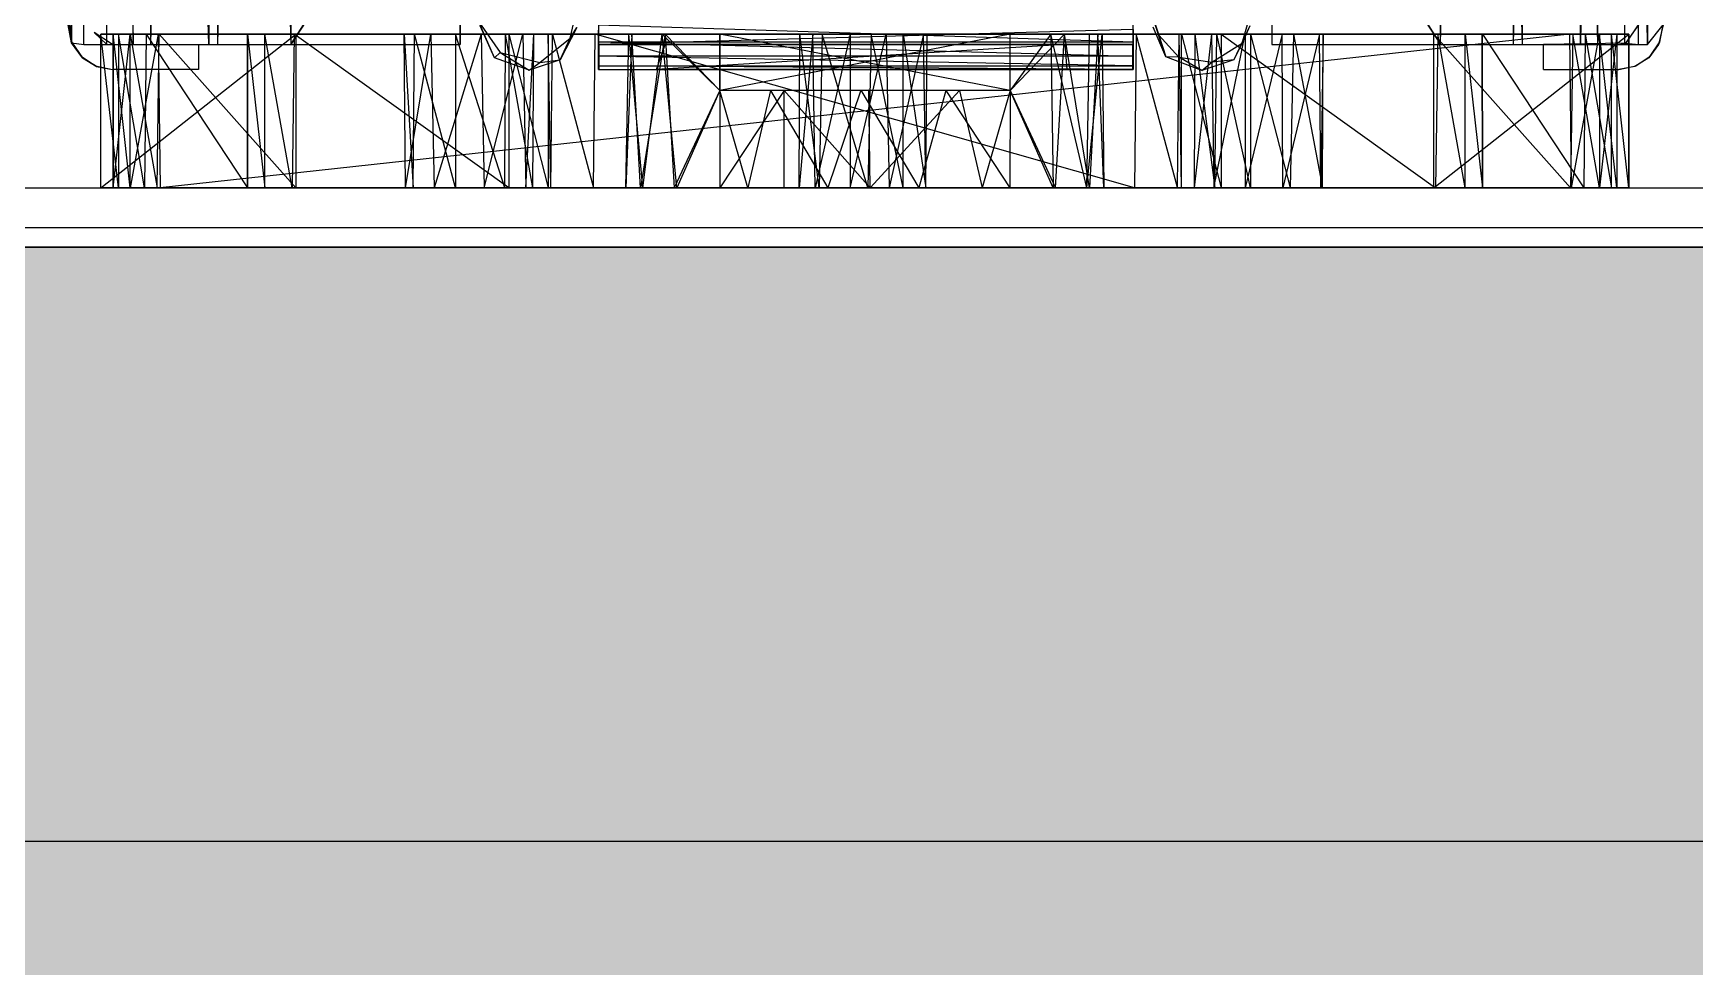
# Model space of a CAD drawing. Header units: inches. Extents: x 0 to 54693, y 0 to 31146.
# Drawn here: x 13428.2 to 13512.2, y 14712 to 14759.1 of the extents above; entities that cross this region are included whole.
import ezdxf

# ---------------------------------------------------------------- set-up
doc = ezdxf.new("R2010")
doc.units = ezdxf.units.IN
doc.header["$MEASUREMENT"] = 0
doc.layers.add('Added', color=3, linetype='Continuous')

msp = doc.modelspace()

# ---------------------------------------------------------------- linework, layer by layer
at = {"layer": 'Added', "linetype": 'Continuous', "lineweight": -2, "ltscale": 0.18}
for p, q in [((13430.152, 14758.642), (13429.98, 14922.9)), ((13430.77, 14922.9), (13430.152, 14758.642)), ((13430.77, 14758.556), (13430.77, 14922.9)), ((13430.77, 14922.9), (13433.275, 14758.556)), ((13431.932, 14758.556), (13434.159, 14922.9)), ((13431.932, 14758.556), (13431.932, 14922.9)), ((13437.089, 14758.556), (13433.275, 14922.9)), ((13433.275, 14758.556), (13433.275, 14922.9)), ((13434.159, 14758.556), (13434.159, 14922.9)), ((13434.159, 14758.556), (13437.549, 14922.9)), ((13437.089, 14922.9), (13441.23, 14758.556)), ((13437.089, 14922.9), (13437.089, 14758.556)), ((13437.549, 14758.556), (13437.549, 14922.9)), ((13437.549, 14758.556), (13441.23, 14922.9)), ((13441.23, 14922.9), (13441.23, 14758.556)), ((13499.328, 14758.556), (13499.328, 14922.9)), ((13503.469, 14758.556), (13499.328, 14922.9)), ((13499.328, 14758.556), (13503.009, 14922.9)), ((13503.009, 14758.556), (13506.399, 14922.9)), ((13503.009, 14758.556), (13503.009, 14922.9)), ((13503.469, 14758.556), (13503.469, 14922.9)), ((13507.283, 14758.556), (13503.469, 14922.9)), ((13506.399, 14758.556), (13506.399, 14922.9)), ((13508.626, 14922.9), (13506.399, 14758.556)), ((13509.788, 14758.556), (13507.283, 14922.9)), ((13507.283, 14758.556), (13507.283, 14922.9)), ((13508.626, 14922.9), (13508.626, 14758.556)), ((13509.328, 14758.556), (13509.328, 14922.9)), ((13509.788, 14922.9), (13509.788, 14758.556)), ((13429.98, 14856.918), (13430.152, 14758.642)), ((13430.152, 14758.642), (13429.98, 14848.805)), ((13430.152, 14758.642), (13429.98, 14845.039)), ((13429.98, 14842.761), (13430.152, 14758.642)), ((13430.152, 14758.642), (13429.98, 14841.013)), ((13430.152, 14758.642), (13429.98, 14839.542)), ((13490.76, 14772.235), (13499.328, 14758.556)), ((13490.76, 14772.235), (13490.798, 14758.556)), ((13441.23, 14758.556), (13449.793, 14771.783)), ((13449.799, 14771.722), (13441.23, 14758.556)), ((13449.793, 14771.783), (13449.788, 14758.556)), ((13449.788, 14758.556), (13449.799, 14771.722)), ((13490.793, 14771.704), (13499.328, 14758.556)), ((13490.793, 14771.704), (13490.798, 14758.556)), ((13430.152, 14758.642), (13429.98, 14760.559)), ((13455.344, 14758.888), (13455.788, 14760.743)), ((13451.522, 14757.881), (13450.739, 14759.711)), ((13450.739, 14759.711), (13451.815, 14758.165)), ((13485.448, 14757.934), (13484.745, 14760.074)), ((13484.745, 14760.074), (13485.097, 14759.029)), ((13489.309, 14758.62), (13489.741, 14760.165)), ((13429.98, 14759.556), (13430.151, 14758.695)), ((13430.152, 14758.642), (13429.98, 14759.556)), ((13431.932, 14758.556), (13431.306, 14759.173)), ((13432.23, 14758.556), (13431.306, 14759.173)), ((13431.643, 14751.325), (13441.493, 14759.085)), ((13431.643, 14759.085), (13431.644, 14759.085)), ((13431.643, 14759.085), (13508.843, 14759.085)), ((13431.644, 14751.325), (13431.643, 14759.085)), ((13431.643, 14751.325), (13431.643, 14759.085)), ((13431.644, 14759.085), (13433.925, 14759.083)), ((13432.522, 14751.325), (13431.644, 14759.085)), ((13431.644, 14759.085), (13439.043, 14759.085)), ((13431.644, 14759.085), (13472.1, 14759.085)), ((13432.522, 14759.085), (13431.644, 14759.085)), ((13431.644, 14751.325), (13431.644, 14759.085)), ((13434.532, 14759.085), (13432.249, 14759.085)), ((13432.249, 14759.085), (13432.252, 14751.325)), ((13432.252, 14759.084), (13432.249, 14759.085)), ((13432.249, 14759.085), (13432.249, 14751.325)), ((13432.249, 14759.085), (13434.587, 14759.085)), ((13432.249, 14759.085), (13433.122, 14759.085)), ((13432.252, 14759.084), (13432.249, 14751.325)), ((13433.122, 14759.085), (13432.252, 14759.084)), ((13432.252, 14759.084), (13434.587, 14759.085)), ((13432.252, 14751.325), (13433.122, 14759.085)), ((13433.122, 14751.325), (13432.252, 14759.084)), ((13432.522, 14759.085), (13432.522, 14751.325)), ((13433.843, 14751.325), (13432.522, 14759.085)), ((13433.925, 14759.083), (13432.522, 14759.085)), ((13433.122, 14759.085), (13434.475, 14751.325)), ((13433.122, 14751.325), (13433.122, 14759.085)), ((13433.122, 14759.085), (13434.532, 14759.085)), ((13434.532, 14759.085), (13433.122, 14751.325)), ((13433.925, 14759.083), (13433.843, 14751.325)), ((13439.043, 14759.085), (13433.925, 14759.083)), ((13433.925, 14759.083), (13439.043, 14751.325)), ((13434.475, 14751.325), (13434.587, 14759.085)), ((13460.156, 14759.085), (13434.532, 14759.085)), ((13434.532, 14759.085), (13462.912, 14759.085)), ((13434.532, 14759.085), (13434.634, 14751.325)), ((13505.852, 14759.085), (13434.532, 14759.085)), ((13434.532, 14759.085), (13434.587, 14759.085)), ((13441.493, 14759.085), (13434.532, 14759.085)), ((13477.575, 14759.085), (13434.532, 14759.085)), ((13441.493, 14751.325), (13434.587, 14759.085)), ((13505.852, 14759.085), (13434.634, 14751.325)), ((13439.043, 14759.085), (13447.489, 14759.085)), ((13439.048, 14751.325), (13439.043, 14759.085)), ((13439.051, 14759.084), (13439.043, 14759.085)), ((13439.043, 14751.325), (13439.043, 14759.085)), ((13439.051, 14759.084), (13439.048, 14751.325)), ((13439.051, 14759.084), (13441.406, 14759.085)), ((13439.051, 14759.084), (13452.243, 14759.085)), ((13439.922, 14759.085), (13439.051, 14759.084)), ((13439.051, 14759.084), (13447.489, 14759.085)), ((13439.051, 14759.084), (13448.305, 14759.085)), ((13439.051, 14759.084), (13439.922, 14751.325)), ((13439.051, 14759.084), (13446.971, 14759.084)), ((13439.922, 14751.325), (13439.922, 14759.085)), ((13441.297, 14751.325), (13439.922, 14759.085)), ((13441.406, 14759.085), (13441.297, 14751.325)), ((13452.243, 14751.325), (13441.406, 14759.085)), ((13441.493, 14759.085), (13460.156, 14759.085)), ((13468.085, 14759.084), (13441.493, 14759.085)), ((13441.493, 14759.085), (13458.307, 14759.085)), ((13441.493, 14759.085), (13441.493, 14751.325)), ((13460.007, 14759.085), (13441.493, 14759.085)), ((13441.493, 14759.085), (13458.472, 14759.085)), ((13446.971, 14759.084), (13447.489, 14759.085)), ((13446.971, 14759.084), (13448.305, 14759.085)), ((13446.971, 14759.084), (13447.41, 14751.325)), ((13447.026, 14751.325), (13446.971, 14759.084)), ((13447.026, 14751.325), (13448.305, 14759.085)), ((13447.41, 14751.325), (13447.489, 14759.085)), ((13449.554, 14759.085), (13447.489, 14759.085)), ((13447.489, 14759.085), (13472.1, 14759.085)), ((13449.564, 14751.325), (13447.489, 14759.085)), ((13448.305, 14759.085), (13450.852, 14759.084)), ((13448.305, 14759.085), (13448.481, 14751.325)), ((13448.305, 14759.085), (13452.243, 14759.085)), ((13450.852, 14759.084), (13448.481, 14751.325)), ((13452.053, 14751.325), (13449.554, 14759.085)), ((13449.554, 14759.085), (13452.089, 14759.085)), ((13449.554, 14759.085), (13449.564, 14751.325)), ((13451.522, 14757.881), (13450.803, 14759.506)), ((13452.957, 14759.085), (13450.852, 14759.084)), ((13450.852, 14759.084), (13452.243, 14759.085)), ((13450.852, 14759.084), (13451.011, 14751.325)), ((13451.011, 14751.325), (13452.957, 14759.085)), ((13452.053, 14751.325), (13452.089, 14759.085)), ((13452.089, 14759.085), (13486.919, 14759.085)), ((13472.1, 14759.085), (13452.089, 14759.085)), ((13453.46, 14751.325), (13452.089, 14759.085)), ((13452.089, 14759.085), (13488.03, 14759.084)), ((13453.515, 14759.085), (13452.089, 14759.085)), ((13452.957, 14759.085), (13452.243, 14759.085)), ((13452.243, 14759.085), (13454.243, 14751.325)), ((13452.243, 14759.085), (13452.243, 14751.325)), ((13453.515, 14759.085), (13452.957, 14759.085)), ((13452.957, 14759.085), (13454.243, 14759.085)), ((13452.957, 14759.085), (13453.103, 14751.327)), ((13453.103, 14751.327), (13453.515, 14759.085)), ((13453.46, 14751.325), (13453.515, 14759.085)), ((13456.613, 14759.085), (13453.515, 14759.085)), ((13453.515, 14759.085), (13486.919, 14759.085)), ((13453.515, 14759.085), (13454.243, 14759.085)), ((13453.825, 14757.651), (13455.344, 14758.888)), ((13454.243, 14759.085), (13454.243, 14751.325)), ((13454.366, 14751.331), (13454.243, 14759.085)), ((13454.455, 14759.068), (13454.243, 14759.085)), ((13454.366, 14751.331), (13454.455, 14759.068)), ((13456.613, 14759.085), (13454.455, 14759.068)), ((13454.455, 14759.068), (13456.529, 14751.325)), ((13455.685, 14759.413), (13454.843, 14757.791)), ((13454.843, 14757.791), (13455.344, 14758.888)), ((13455.344, 14758.888), (13455.685, 14759.413)), ((13456.529, 14751.325), (13456.613, 14759.085)), ((13456.613, 14759.085), (13483.956, 14759.085)), ((13486.919, 14759.085), (13456.613, 14759.085)), ((13483.872, 14751.325), (13456.613, 14759.085)), ((13456.788, 14759.556), (13483.798, 14758.695)), ((13456.788, 14759.556), (13456.788, 14757.306)), ((13483.798, 14759.315), (13456.788, 14758.558)), ((13456.788, 14758.558), (13456.788, 14759.292)), ((13458.472, 14759.085), (13458.167, 14751.325)), ((13458.167, 14751.325), (13458.307, 14759.085)), ((13460.007, 14759.085), (13458.307, 14759.085)), ((13458.307, 14759.085), (13458.472, 14759.085)), ((13459.029, 14751.325), (13458.307, 14759.085)), ((13458.902, 14751.325), (13458.472, 14759.085)), ((13458.472, 14759.085), (13460.156, 14759.085)), ((13460.156, 14759.085), (13458.902, 14751.325)), ((13459.029, 14751.325), (13460.007, 14759.085)), ((13460.733, 14751.325), (13460.007, 14759.085)), ((13462.912, 14756.244), (13460.007, 14759.085)), ((13460.007, 14759.085), (13462.912, 14759.085)), ((13462.912, 14759.085), (13460.156, 14759.085)), ((13460.156, 14759.085), (13460.612, 14751.325)), ((13462.911, 14756.244), (13460.156, 14759.085)), ((13462.912, 14759.085), (13462.911, 14756.244)), ((13462.912, 14756.244), (13462.912, 14759.085)), ((13477.575, 14759.085), (13462.912, 14756.244)), ((13477.575, 14756.244), (13462.912, 14759.085)), ((13467.612, 14759.085), (13466.917, 14751.325)), ((13466.917, 14751.325), (13466.949, 14759.085)), ((13467.932, 14751.325), (13466.949, 14759.085)), ((13466.949, 14759.085), (13467.612, 14759.085)), ((13466.949, 14759.085), (13468.085, 14759.084)), ((13469.5, 14759.085), (13467.612, 14759.085)), ((13467.612, 14759.085), (13472.1, 14759.085)), ((13467.724, 14751.325), (13467.612, 14759.085)), ((13469.5, 14759.085), (13467.724, 14751.325)), ((13468.085, 14759.084), (13467.932, 14751.325)), ((13468.085, 14759.084), (13470.555, 14759.085)), ((13470.385, 14751.325), (13468.085, 14759.084)), ((13469.5, 14759.085), (13471.322, 14759.084)), ((13469.5, 14759.085), (13469.5, 14751.325)), ((13469.5, 14751.325), (13471.322, 14759.084)), ((13470.555, 14759.085), (13470.385, 14751.325)), ((13472.182, 14751.325), (13470.555, 14759.085)), ((13473.211, 14759.085), (13471.322, 14759.084)), ((13471.322, 14759.084), (13472.1, 14759.085)), ((13471.322, 14759.084), (13471.471, 14751.325)), ((13473.211, 14759.085), (13471.471, 14751.325)), ((13472.1, 14759.085), (13491.901, 14759.085)), ((13488.03, 14759.084), (13472.1, 14759.085)), ((13472.1, 14759.085), (13473.211, 14759.085)), ((13473.391, 14759.084), (13472.182, 14759.085)), ((13472.182, 14759.085), (13473.314, 14751.325)), ((13472.182, 14751.325), (13472.182, 14759.085)), ((13508.843, 14759.085), (13473.211, 14759.085)), ((13473.391, 14759.084), (13473.211, 14759.085)), ((13473.329, 14751.325), (13473.211, 14759.085)), ((13473.314, 14751.325), (13473.391, 14759.084)), ((13473.329, 14751.325), (13473.391, 14759.084)), ((13508.843, 14759.085), (13473.391, 14759.084)), ((13473.391, 14759.084), (13498.993, 14759.085)), ((13477.575, 14759.085), (13479.636, 14759.085)), ((13479.636, 14759.085), (13477.575, 14756.244)), ((13505.852, 14759.085), (13477.575, 14759.085)), ((13477.575, 14756.244), (13477.575, 14759.085)), ((13477.575, 14759.085), (13480.33, 14759.084)), ((13477.575, 14756.244), (13477.575, 14759.085)), ((13477.575, 14756.244), (13480.33, 14759.084)), ((13481.457, 14751.325), (13479.636, 14759.085)), ((13479.636, 14759.085), (13505.852, 14759.085)), ((13481.585, 14759.084), (13479.636, 14759.085)), ((13479.636, 14759.085), (13479.753, 14751.325)), ((13479.874, 14751.325), (13480.33, 14759.084)), ((13480.33, 14759.084), (13498.993, 14759.085)), ((13480.33, 14759.084), (13482.014, 14759.085)), ((13481.584, 14751.326), (13480.33, 14759.084)), ((13481.457, 14751.325), (13482.229, 14759.085)), ((13481.457, 14751.325), (13481.585, 14759.084)), ((13482.014, 14759.085), (13481.584, 14751.326)), ((13481.585, 14759.084), (13505.852, 14759.085)), ((13481.585, 14759.084), (13482.229, 14759.085)), ((13482.32, 14751.325), (13482.014, 14759.085)), ((13482.014, 14759.085), (13482.229, 14759.085)), ((13482.014, 14759.085), (13498.993, 14759.085)), ((13506.012, 14759.084), (13482.229, 14759.085)), ((13508.237, 14759.085), (13482.229, 14759.085)), ((13482.229, 14759.085), (13482.32, 14751.325)), ((13498.993, 14759.085), (13482.229, 14759.085)), ((13505.852, 14759.085), (13482.229, 14759.085)), ((13483.798, 14757.306), (13483.798, 14759.556)), ((13483.798, 14759.315), (13483.798, 14758.557)), ((13483.956, 14759.085), (13483.872, 14751.325)), ((13483.956, 14759.085), (13486.919, 14759.085)), ((13486.031, 14751.342), (13483.956, 14759.085)), ((13486.12, 14759.078), (13483.956, 14759.085)), ((13483.956, 14759.085), (13486.243, 14759.085)), ((13485.448, 14757.934), (13484.804, 14759.443)), ((13485.097, 14759.029), (13486.108, 14757.927)), ((13485.097, 14759.029), (13485.448, 14757.934)), ((13486.031, 14751.342), (13486.12, 14759.078)), ((13486.243, 14759.085), (13486.12, 14759.078)), ((13486.243, 14751.325), (13486.12, 14759.078)), ((13487.747, 14759.084), (13486.243, 14759.085)), ((13486.919, 14759.085), (13486.243, 14759.085)), ((13486.243, 14759.085), (13488.243, 14751.325)), ((13486.243, 14751.325), (13486.243, 14759.085)), ((13486.919, 14759.085), (13486.885, 14751.326)), ((13487.747, 14759.084), (13486.885, 14751.326)), ((13487.747, 14759.084), (13486.919, 14759.085)), ((13486.919, 14759.085), (13487.921, 14751.325)), ((13486.919, 14759.085), (13488.03, 14759.084)), ((13489.449, 14759.085), (13487.747, 14759.084)), ((13487.747, 14759.084), (13488.243, 14759.085)), ((13487.747, 14759.084), (13487.876, 14751.325)), ((13487.876, 14751.325), (13489.449, 14759.085)), ((13487.921, 14751.325), (13488.03, 14759.084)), ((13489.72, 14759.085), (13488.03, 14759.084)), ((13489.72, 14751.325), (13488.03, 14759.084)), ((13499.189, 14759.084), (13488.243, 14759.085)), ((13491.323, 14759.085), (13488.243, 14759.085)), ((13488.243, 14759.085), (13488.243, 14751.325)), ((13488.243, 14759.085), (13499.08, 14751.325)), ((13489.683, 14759.505), (13488.883, 14757.788)), ((13489.683, 14759.505), (13489.309, 14758.62)), ((13491.323, 14759.085), (13489.449, 14751.325)), ((13489.449, 14759.085), (13489.449, 14751.325)), ((13489.449, 14759.085), (13491.323, 14759.085)), ((13489.72, 14759.085), (13491.731, 14751.325)), ((13489.72, 14759.085), (13491.901, 14759.085)), ((13489.72, 14759.085), (13489.72, 14751.325)), ((13491.354, 14751.325), (13491.323, 14759.085)), ((13491.323, 14759.085), (13493.212, 14759.085)), ((13501.433, 14759.085), (13491.323, 14759.085)), ((13493.212, 14759.085), (13491.354, 14751.325)), ((13491.901, 14759.085), (13491.731, 14751.325)), ((13501.443, 14759.085), (13491.901, 14759.085)), ((13493.398, 14759.085), (13491.901, 14759.085)), ((13491.901, 14759.085), (13493.365, 14751.326)), ((13493.281, 14751.325), (13493.212, 14759.085)), ((13493.398, 14759.085), (13493.281, 14751.325)), ((13493.365, 14751.326), (13493.398, 14759.085)), ((13498.993, 14759.085), (13506.012, 14759.084)), ((13498.993, 14751.325), (13508.843, 14759.085)), ((13498.993, 14759.085), (13505.899, 14751.325)), ((13498.993, 14751.325), (13498.993, 14759.085)), ((13499.189, 14759.084), (13499.08, 14751.325)), ((13499.189, 14759.084), (13501.433, 14759.085)), ((13500.564, 14759.085), (13499.189, 14759.084)), ((13500.564, 14751.325), (13499.189, 14759.084)), ((13500.564, 14751.325), (13500.564, 14759.085)), ((13500.564, 14759.085), (13501.439, 14751.325)), ((13501.439, 14751.325), (13501.433, 14759.085)), ((13501.433, 14759.085), (13501.443, 14751.325)), ((13501.443, 14759.085), (13506.561, 14751.327)), ((13501.443, 14751.325), (13501.443, 14759.085)), ((13505.852, 14759.085), (13508.237, 14759.085)), ((13508.234, 14759.084), (13505.852, 14759.085)), ((13505.951, 14751.325), (13505.852, 14759.085)), ((13505.852, 14759.085), (13507.364, 14759.085)), ((13506.012, 14759.084), (13505.899, 14751.325)), ((13505.951, 14751.325), (13507.364, 14759.085)), ((13506.012, 14759.084), (13508.237, 14759.085)), ((13507.364, 14759.085), (13506.012, 14759.084)), ((13507.364, 14751.325), (13506.012, 14759.084)), ((13506.643, 14759.085), (13506.561, 14751.327)), ((13506.643, 14759.085), (13507.964, 14751.325)), ((13507.364, 14759.085), (13507.364, 14751.325)), ((13508.234, 14751.325), (13507.364, 14759.085)), ((13507.364, 14759.085), (13508.234, 14759.084)), ((13508.234, 14759.084), (13507.364, 14751.325)), ((13508.842, 14751.325), (13507.964, 14759.085)), ((13507.964, 14751.325), (13507.964, 14759.085)), ((13508.237, 14759.085), (13508.234, 14751.325)), ((13508.234, 14759.084), (13508.237, 14759.085)), ((13508.234, 14759.084), (13508.237, 14751.325)), ((13508.237, 14759.085), (13508.237, 14751.325)), ((13509.328, 14759.556), (13508.626, 14758.556)), ((13508.71, 14758.632), (13509.328, 14759.556)), ((13508.843, 14751.325), (13508.842, 14759.085)), ((13508.842, 14759.085), (13508.842, 14751.325)), ((13508.843, 14759.085), (13508.842, 14759.085)), ((13508.843, 14759.085), (13508.843, 14751.325)), ((13509.788, 14758.556), (13510.578, 14759.556)), ((13510.578, 14759.556), (13510.343, 14758.556)), ((13510.406, 14758.695), (13510.578, 14759.556)), ((13430.152, 14758.642), (13430.151, 14758.695)), ((13430.151, 14758.695), (13430.639, 14757.965)), ((13430.151, 14758.695), (13430.712, 14757.895)), ((13430.712, 14757.895), (13430.152, 14758.642)), ((13430.152, 14758.642), (13430.77, 14758.556)), ((13430.639, 14757.965), (13430.712, 14757.895)), ((13430.639, 14757.965), (13431.369, 14757.477)), ((13430.77, 14758.556), (13449.788, 14758.556)), ((13436.565, 14758.556), (13436.565, 14757.306)), ((13451.522, 14757.881), (13451.815, 14758.165)), ((13451.815, 14758.165), (13453.825, 14757.651)), ((13451.815, 14758.165), (13453.28, 14757.257)), ((13456.788, 14758.695), (13483.798, 14758.695)), ((13456.788, 14758.695), (13483.798, 14757.965)), ((13483.798, 14758.557), (13456.788, 14758.558)), ((13456.788, 14758.558), (13456.791, 14758.556)), ((13456.788, 14757.306), (13456.788, 14758.558)), ((13456.788, 14758.558), (13456.795, 14757.306)), ((13483.798, 14757.965), (13456.788, 14757.965)), ((13483.798, 14757.477), (13456.788, 14757.965)), ((13456.791, 14758.556), (13483.798, 14758.557)), ((13456.791, 14758.556), (13456.795, 14757.306)), ((13483.779, 14758.556), (13456.791, 14758.556)), ((13480.344, 14758.556), (13456.791, 14758.556)), ((13460.15, 14758.556), (13456.791, 14758.556)), ((13480.344, 14758.556), (13459.707, 14757.305)), ((13459.707, 14757.305), (13460.15, 14758.556)), ((13460.15, 14758.556), (13480.344, 14758.556)), ((13480.344, 14758.556), (13480.437, 14757.306)), ((13483.779, 14758.556), (13480.344, 14758.556)), ((13483.779, 14758.556), (13483.798, 14758.557)), ((13483.786, 14757.306), (13483.779, 14758.556)), ((13483.798, 14758.557), (13483.786, 14757.306)), ((13483.798, 14758.557), (13483.798, 14757.306)), ((13486.108, 14757.927), (13485.448, 14757.934)), ((13487.263, 14757.243), (13485.448, 14757.934)), ((13487.263, 14757.243), (13486.108, 14757.927)), ((13486.108, 14757.927), (13487.765, 14757.673)), ((13487.765, 14757.673), (13489.309, 14758.62)), ((13489.309, 14758.62), (13488.883, 14757.788)), ((13490.798, 14758.556), (13509.788, 14758.556)), ((13508.71, 14758.632), (13504.525, 14758.556)), ((13504.525, 14757.306), (13504.525, 14758.556)), ((13508.328, 14758.556), (13508.71, 14758.632)), ((13508.71, 14758.632), (13509.328, 14758.556)), ((13509.189, 14757.477), (13509.919, 14757.965)), ((13510.343, 14758.556), (13509.845, 14757.895)), ((13509.845, 14757.895), (13509.919, 14757.965)), ((13509.919, 14757.965), (13510.406, 14758.695)), ((13509.919, 14757.965), (13510.343, 14758.556)), ((13510.406, 14758.695), (13510.343, 14758.556)), ((13430.712, 14757.895), (13431.369, 14757.477)), ((13431.416, 14757.458), (13430.712, 14757.895)), ((13431.369, 14757.477), (13431.416, 14757.458)), ((13431.369, 14757.477), (13432.23, 14757.306)), ((13431.416, 14757.458), (13432.23, 14757.306)), ((13436.565, 14757.306), (13432.23, 14757.306)), ((13453.28, 14757.257), (13451.522, 14757.881)), ((13454.843, 14757.791), (13453.28, 14757.257)), ((13453.28, 14757.257), (13453.825, 14757.651)), ((13453.825, 14757.651), (13454.843, 14757.791)), ((13456.788, 14757.477), (13483.798, 14757.477)), ((13483.798, 14757.306), (13456.788, 14757.477)), ((13456.795, 14757.306), (13456.788, 14757.306)), ((13456.788, 14757.306), (13483.798, 14757.306)), ((13456.795, 14757.306), (13480.437, 14757.306)), ((13456.795, 14757.306), (13459.707, 14757.305)), ((13480.437, 14757.306), (13459.707, 14757.305)), ((13480.437, 14757.306), (13483.786, 14757.306)), ((13483.798, 14757.306), (13483.786, 14757.306)), ((13488.883, 14757.788), (13487.263, 14757.243)), ((13487.263, 14757.243), (13487.765, 14757.673)), ((13488.883, 14757.788), (13487.765, 14757.673)), ((13504.525, 14757.306), (13508.328, 14757.306)), ((13508.328, 14757.306), (13509.189, 14757.477)), ((13509.141, 14757.458), (13508.328, 14757.306)), ((13509.845, 14757.895), (13509.141, 14757.458)), ((13509.189, 14757.477), (13509.141, 14757.458)), ((13509.845, 14757.895), (13509.189, 14757.477)), ((13462.911, 14756.244), (13460.612, 14751.325)), ((13462.912, 14756.244), (13460.733, 14751.325)), ((13477.575, 14756.244), (13462.911, 14756.244)), ((13462.911, 14756.244), (13462.919, 14751.325)), ((13464.326, 14751.325), (13462.912, 14756.244)), ((13466.156, 14756.244), (13462.919, 14751.325)), ((13465.471, 14756.244), (13464.326, 14751.325)), ((13465.471, 14756.244), (13470.041, 14756.248)), ((13465.471, 14756.244), (13468.372, 14751.325)), ((13470.445, 14756.248), (13466.156, 14756.244)), ((13466.156, 14751.325), (13466.156, 14756.244)), ((13470.504, 14751.327), (13466.156, 14756.244)), ((13470.041, 14756.248), (13468.372, 14751.325)), ((13470.041, 14756.248), (13472.969, 14751.325)), ((13470.041, 14756.248), (13474.33, 14756.244)), ((13470.504, 14751.327), (13470.445, 14756.248)), ((13475.015, 14756.244), (13470.445, 14756.248)), ((13475.015, 14756.244), (13470.504, 14751.327)), ((13474.33, 14756.244), (13472.969, 14751.325)), ((13474.33, 14756.244), (13477.567, 14751.325)), ((13475.015, 14756.244), (13476.161, 14751.325)), ((13477.575, 14756.244), (13476.161, 14751.325)), ((13477.575, 14756.244), (13477.567, 14751.325)), ((13479.753, 14751.325), (13477.575, 14756.244)), ((13477.575, 14756.244), (13479.874, 14751.325)), ((13078.656, 14751.325), (13578.656, 14751.325)), ((13078.656, 14751.325), (13578.656, 14751.325)), ((13431.644, 14751.325), (13431.643, 14751.325)), ((13508.843, 14751.325), (13431.643, 14751.325)), ((13431.644, 14751.325), (13467.724, 14751.325)), ((13431.644, 14751.325), (13466.917, 14751.325)), ((13473.329, 14751.325), (13431.644, 14751.325)), ((13434.475, 14751.325), (13432.249, 14751.325)), ((13432.252, 14751.325), (13432.249, 14751.325)), ((13434.475, 14751.325), (13432.252, 14751.325)), ((13433.122, 14751.325), (13432.252, 14751.325)), ((13432.252, 14751.325), (13434.634, 14751.325)), ((13433.122, 14751.325), (13434.475, 14751.325)), ((13434.634, 14751.325), (13433.122, 14751.325)), ((13441.493, 14751.325), (13434.475, 14751.325)), ((13434.475, 14751.325), (13434.634, 14751.325)), ((13434.634, 14751.325), (13470.504, 14751.327)), ((13441.493, 14751.325), (13434.634, 14751.325)), ((13462.919, 14751.325), (13434.634, 14751.325)), ((13505.951, 14751.325), (13434.634, 14751.325)), ((13458.902, 14751.325), (13434.634, 14751.325)), ((13434.634, 14751.325), (13466.156, 14751.325)), ((13460.612, 14751.325), (13434.634, 14751.325)), ((13439.043, 14751.325), (13447.41, 14751.325)), ((13439.043, 14751.325), (13473.329, 14751.325)), ((13439.043, 14751.325), (13439.048, 14751.325)), ((13447.41, 14751.325), (13439.048, 14751.325)), ((13441.297, 14751.325), (13439.048, 14751.325)), ((13439.048, 14751.325), (13448.481, 14751.325)), ((13439.048, 14751.325), (13447.026, 14751.325)), ((13439.922, 14751.325), (13441.297, 14751.325)), ((13441.297, 14751.325), (13452.243, 14751.325)), ((13458.902, 14751.325), (13441.493, 14751.325)), ((13458.167, 14751.325), (13441.493, 14751.325)), ((13447.026, 14751.325), (13448.481, 14751.325)), ((13447.026, 14751.325), (13447.41, 14751.325)), ((13449.564, 14751.325), (13447.41, 14751.325)), ((13447.41, 14751.325), (13508.843, 14751.325)), ((13448.481, 14751.325), (13452.243, 14751.325)), ((13448.481, 14751.325), (13451.011, 14751.325)), ((13508.843, 14751.325), (13449.564, 14751.325)), ((13449.564, 14751.325), (13452.053, 14751.325)), ((13451.011, 14751.325), (13453.103, 14751.327)), ((13453.46, 14751.325), (13452.053, 14751.325)), ((13508.843, 14751.325), (13452.053, 14751.325)), ((13453.103, 14751.327), (13452.243, 14751.325)), ((13453.103, 14751.327), (13454.243, 14751.325)), ((13453.46, 14751.325), (13453.103, 14751.327)), ((13486.885, 14751.326), (13453.46, 14751.325)), ((13456.529, 14751.325), (13453.46, 14751.325)), ((13454.243, 14751.325), (13454.366, 14751.331)), ((13456.529, 14751.325), (13454.243, 14751.325)), ((13454.366, 14751.331), (13456.529, 14751.325)), ((13483.872, 14751.325), (13456.529, 14751.325)), ((13456.529, 14751.325), (13486.243, 14751.325)), ((13458.167, 14751.325), (13459.029, 14751.325)), ((13458.167, 14751.325), (13458.902, 14751.325)), ((13458.902, 14751.325), (13460.612, 14751.325)), ((13467.932, 14751.325), (13460.593, 14751.325)), ((13460.593, 14751.325), (13466.917, 14751.325)), ((13460.593, 14751.325), (13472.969, 14751.325)), ((13470.385, 14751.325), (13460.593, 14751.325)), ((13464.326, 14751.325), (13460.593, 14751.325)), ((13460.612, 14751.325), (13462.919, 14751.325)), ((13460.733, 14751.325), (13464.326, 14751.325)), ((13464.326, 14751.325), (13468.372, 14751.325)), ((13466.156, 14751.325), (13470.504, 14751.327)), ((13466.917, 14751.325), (13467.724, 14751.325)), ((13466.917, 14751.325), (13467.932, 14751.325)), ((13467.724, 14751.325), (13469.5, 14751.325)), ((13470.385, 14751.325), (13467.932, 14751.325)), ((13472.969, 14751.325), (13468.372, 14751.325)), ((13498.993, 14751.325), (13470.385, 14751.325)), ((13470.385, 14751.325), (13472.182, 14751.325)), ((13470.504, 14751.327), (13505.951, 14751.325)), ((13470.504, 14751.327), (13476.161, 14751.325)), ((13473.329, 14751.325), (13471.471, 14751.325)), ((13472.969, 14751.325), (13498.993, 14751.325)), ((13472.969, 14751.325), (13477.567, 14751.325)), ((13473.314, 14751.325), (13473.329, 14751.325)), ((13508.843, 14751.325), (13473.329, 14751.325)), ((13479.753, 14751.325), (13476.161, 14751.325)), ((13476.161, 14751.325), (13505.951, 14751.325)), ((13477.567, 14751.325), (13479.874, 14751.325)), ((13481.457, 14751.325), (13479.753, 14751.325)), ((13479.753, 14751.325), (13505.951, 14751.325)), ((13479.874, 14751.325), (13481.584, 14751.326)), ((13479.874, 14751.325), (13498.993, 14751.325)), ((13505.951, 14751.325), (13481.457, 14751.325)), ((13481.457, 14751.325), (13482.32, 14751.325)), ((13481.584, 14751.326), (13498.993, 14751.325)), ((13482.32, 14751.325), (13481.584, 14751.326)), ((13482.32, 14751.325), (13498.993, 14751.325)), ((13508.234, 14751.325), (13482.32, 14751.325)), ((13505.899, 14751.325), (13482.32, 14751.325)), ((13482.32, 14751.325), (13505.951, 14751.325)), ((13483.872, 14751.325), (13486.031, 14751.342)), ((13486.031, 14751.342), (13486.243, 14751.325)), ((13487.876, 14751.325), (13486.885, 14751.326)), ((13486.885, 14751.326), (13487.921, 14751.325)), ((13488.243, 14751.325), (13501.439, 14751.325)), ((13488.243, 14751.325), (13491.354, 14751.325)), ((13491.354, 14751.325), (13489.449, 14751.325)), ((13489.72, 14751.325), (13491.731, 14751.325)), ((13491.354, 14751.325), (13501.439, 14751.325)), ((13491.354, 14751.325), (13493.281, 14751.325)), ((13493.365, 14751.326), (13491.731, 14751.325)), ((13508.843, 14751.325), (13491.731, 14751.325)), ((13501.443, 14751.325), (13491.731, 14751.325)), ((13493.281, 14751.325), (13493.365, 14751.326)), ((13493.281, 14751.325), (13501.443, 14751.325)), ((13501.439, 14751.325), (13493.281, 14751.325)), ((13501.443, 14751.325), (13493.365, 14751.326)), ((13501.439, 14751.325), (13499.08, 14751.325)), ((13500.564, 14751.325), (13501.439, 14751.325)), ((13501.439, 14751.325), (13501.443, 14751.325)), ((13501.443, 14751.325), (13506.561, 14751.327)), ((13501.443, 14751.325), (13508.842, 14751.325)), ((13508.234, 14751.325), (13505.899, 14751.325)), ((13508.234, 14751.325), (13505.951, 14751.325)), ((13505.951, 14751.325), (13508.237, 14751.325)), ((13507.364, 14751.325), (13505.951, 14751.325)), ((13508.842, 14751.325), (13506.561, 14751.327)), ((13506.561, 14751.327), (13507.964, 14751.325)), ((13508.237, 14751.325), (13507.364, 14751.325)), ((13507.364, 14751.325), (13508.234, 14751.325)), ((13507.964, 14751.325), (13508.842, 14751.325)), ((13508.234, 14751.325), (13508.237, 14751.325)), ((13508.843, 14751.325), (13508.842, 14751.325)), ((13078.656, 14749.325), (13578.656, 14749.325)), ((13578.23, 14748.325), (11753.23, 14748.325)), ((13578.656, 14748.325), (11753.23, 14748.325)), ((13078.656, 14748.325), (13578.656, 14748.325)), ((13578.656, 14748.325), (13078.656, 14748.325)), ((8565.312, 14718.325), (14228.23, 14718.325))]:
    msp.add_line(p, q, dxfattribs=at)
msp.add_solid([(13578.23, 14748.325), (13578.23, 14648.325), (11753.23, 14748.325), (11753.23, 14648.325)], dxfattribs=at)

doc.saveas('drawing.dxf')
